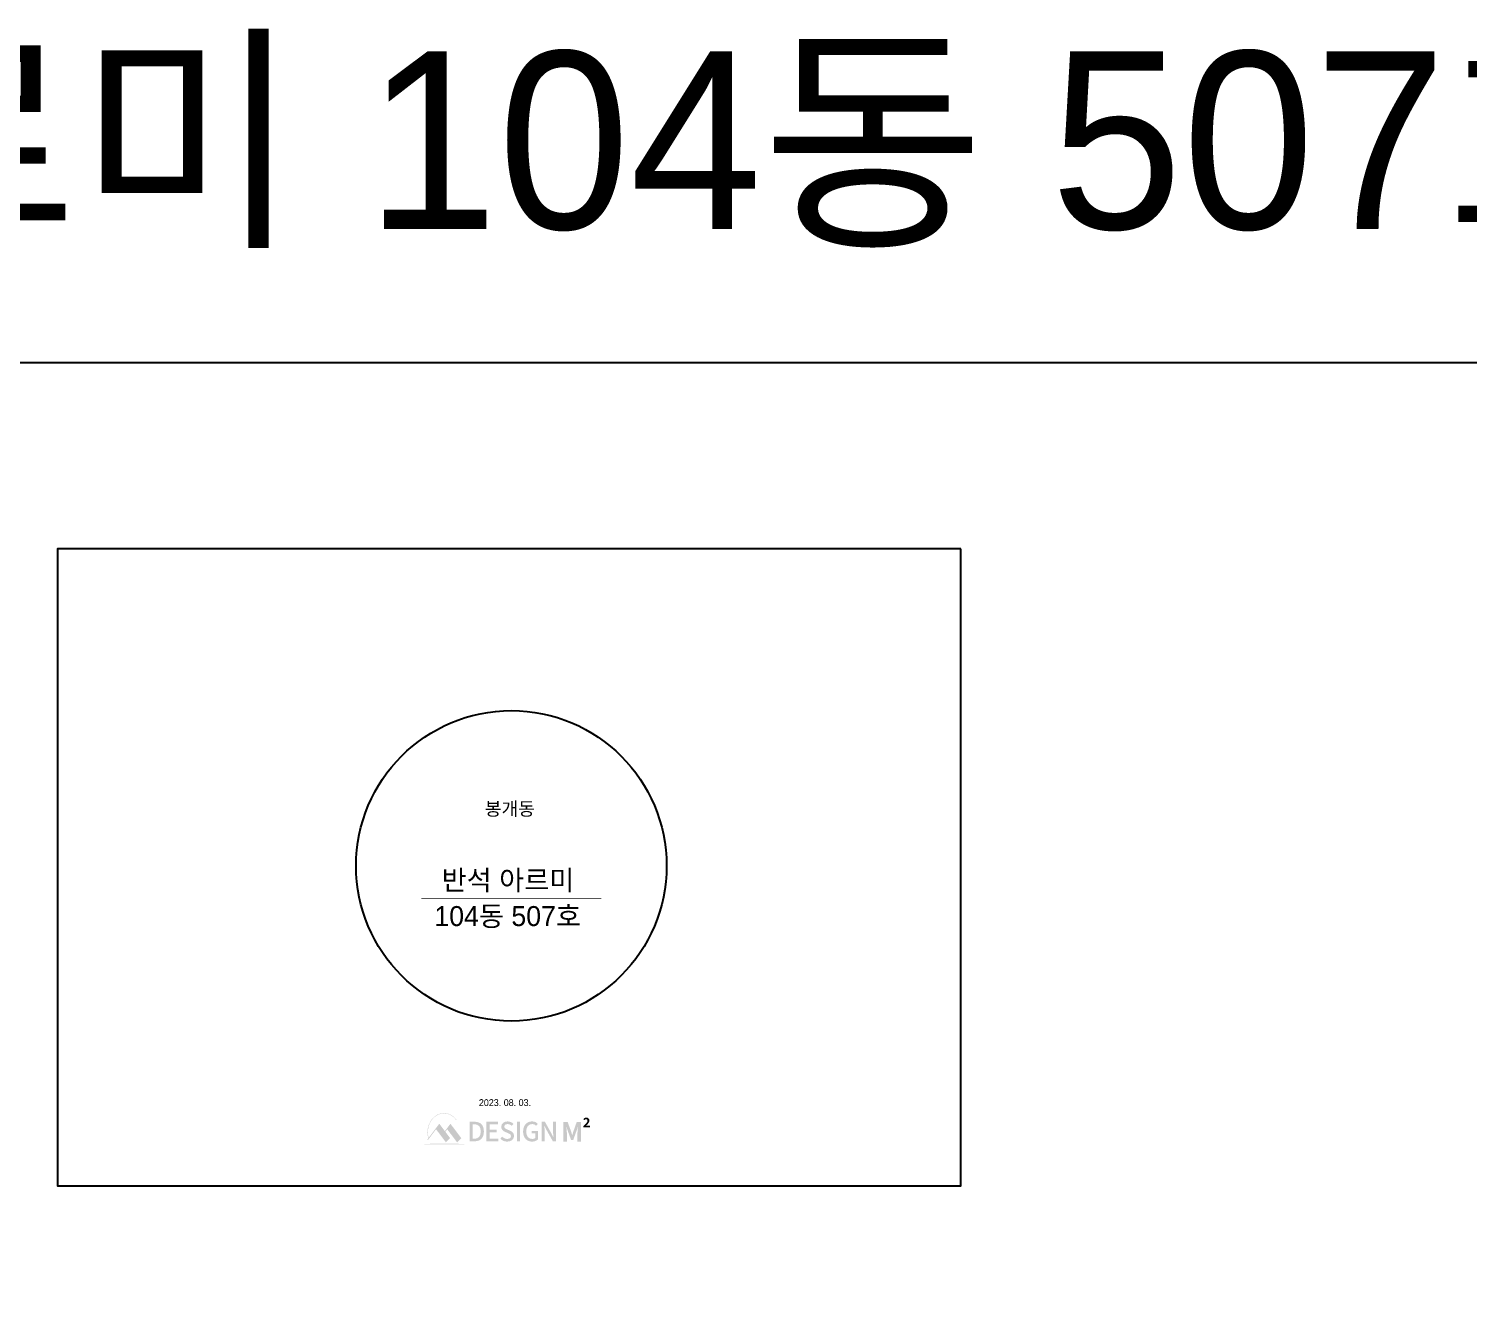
# Model space of a CAD drawing. Header units: millimetres. Extents: x 0 to 400063, y 963 to 238763.
# Drawn here: x 64882 to 129773, y 181929 to 238763 of the extents above; entities that cross this region are included whole.
import ezdxf
from ezdxf.enums import TextEntityAlignment as Align

# ---------------------------------------------------------------- set-up
doc = ezdxf.new("R2010")
doc.units = ezdxf.units.MM
doc.header["$LTSCALE"] = 40
doc.layers.get('Defpoints').update_dxf_attribs({"color": 249})
for name, color, linetype in [('3TXT', 3, 'Continuous'), ('DIMTEXT', 3, 'Continuous'), ('DWG', 7, 'Continuous'), ('FORTXT', 6, 'Continuous'), ('★FORM', 7, 'Continuous')]:
    doc.layers.add(name, color=color, linetype=linetype)
doc.styles.add('HANA-TEXT', font='stylu.ttf')
doc.styles.add('마감재', font='stylu.ttf')
doc.styles.add('울릉도', font='HYWULM.TTF')

msp = doc.modelspace()

# ---------------------------------------------------------------- hatches: boundary and pattern name
at = {"layer": 'DWG'}
h = msp.add_hatch(color=8, dxfattribs=at)
h.dxf.hatch_style = 2
edge = h.paths.add_edge_path()
edge.add_spline(control_points=[(82856.6, 188674), (82856.6, 188674), (82874.2, 188660), (82874.2, 188660), (82875.5, 188659.1), (82877.1, 188658.6), (82878.6, 188658.8), (82880.2, 188659), (82881.7, 188659.9), (82882.6, 188661.1), (82882.6, 188661.1), (83242.5, 189140.4), (83242.5, 189140.4), (83242.5, 189140.4), (83682.6, 188559.1), (83682.6, 188559.1), (83683.6, 188557.7), (83685.2, 188556.8), (83686.9, 188556.7), (83687, 188556.7), (83687.2, 188556.7), (83687.3, 188556.7), (83688.9, 188556.7), (83690.4, 188557.3), (83691.5, 188558.5), (83691.5, 188558.5), (83871.4, 188739), (83871.4, 188739), (83873.5, 188741.1), (83873.7, 188744.4), (83871.9, 188746.8), (83871.9, 188746.8), (83660.2, 189027.6), (83660.2, 189027.6), (83660.2, 189027.6), (83744.9, 189140.4), (83744.9, 189140.4), (83744.9, 189140.4), (84185.1, 188559.1), (84185.1, 188559.1), (84186.1, 188557.7), (84187.7, 188556.8), (84189.4, 188556.7), (84189.5, 188556.7), (84189.6, 188556.7), (84189.8, 188556.7), (84191.3, 188556.7), (84192.8, 188557.3), (84193.9, 188558.5), (84193.9, 188558.5), (84373.8, 188739), (84373.8, 188739), (84375.9, 188741.1), (84376.1, 188744.4), (84374.4, 188746.8), (84374.4, 188746.8), (83894.3, 189383.6), (83894.3, 189383.6), (83893.2, 189385.1), (83891.4, 189386), (83889.6, 189386), (83889.6, 189386), (83889.6, 189386), (83889.6, 189386), (83887.7, 189386), (83886, 189385.1), (83884.8, 189383.6), (83884.8, 189383.6), (83638.8, 189056), (83638.8, 189056), (83638.8, 189056), (83391.8, 189383.6), (83391.8, 189383.6), (83390.7, 189385.1), (83389, 189386), (83387.1, 189386), (83387.1, 189386), (83387.1, 189386), (83387.1, 189386), (83385.3, 189386), (83383.5, 189385.1), (83382.4, 189383.6), (83382.4, 189383.6), (82906.6, 188750.1), (82906.6, 188750.1), (82884.3, 188832.7), (82872.9, 188918.8), (82872.9, 189006.3), (82872.9, 189474.5), (83197.7, 189855.4), (83596.9, 189855.4), (83812.7, 189855.4), (84015.7, 189743.6), (84153.8, 189548.7), (84154.8, 189547.4), (84156.6, 189547.1), (84157.9, 189548), (84157.9, 189548), (84167.7, 189554.5), (84167.7, 189554.5), (84168.3, 189554.9), (84168.8, 189555.6), (84168.9, 189556.3), (84169.1, 189557.1), (84168.9, 189557.9), (84168.5, 189558.5), (84027, 189758.1), (83818.6, 189872.6), (83596.9, 189872.6), (83187.9, 189872.6), (82855.2, 189484), (82855.2, 189006.3), (82855.2, 188912.5), (82867.9, 188820.2), (82893.1, 188732.1), (82893.1, 188732.1), (82855.6, 188682.1), (82855.6, 188682.1), (82853.7, 188679.6), (82854.1, 188675.9), (82856.6, 188674)], knot_values=[0, 0, 0, 0, 1, 1, 1, 2, 2, 2, 3, 3, 3, 4, 4, 4, 5, 5, 5, 6, 6, 6, 7, 7, 7, 8, 8, 8, 9, 9, 9, 10, 10, 10, 11, 11, 11, 12, 12, 12, 13, 13, 13, 14, 14, 14, 15, 15, 15, 16, 16, 16, 17, 17, 17, 18, 18, 18, 19, 19, 19, 20, 20, 20, 21, 21, 21, 22, 22, 22, 23, 23, 23, 24, 24, 24, 25, 25, 25, 26, 26, 26, 27, 27, 27, 28, 28, 28, 29, 29, 29, 30, 30, 30, 31, 31, 31, 32, 32, 32, 33, 33, 33, 34, 34, 34, 35, 35, 35, 36, 36, 36, 37, 37, 37, 38, 38, 38, 39, 39, 39, 40, 40, 40, 40], degree=3, periodic=0)
h = msp.add_hatch(color=8, dxfattribs=at)
h.dxf.hatch_style = 2
edge = h.paths.add_edge_path()
edge.add_spline(control_points=[(86141.2, 188713.6), (86141.2, 188713.6), (86221.6, 188809.1), (86221.6, 188809.1), (86284.2, 188745.8), (86369.4, 188705.2), (86453.3, 188705.2), (86558.5, 188705.2), (86617.6, 188755.4), (86617.6, 188829.4), (86617.6, 188909.4), (86558.5, 188934.5), (86478.1, 188970.3), (86478.1, 188970.3), (86357.5, 189022.9), (86357.5, 189022.9), (86273.6, 189058.7), (86180.2, 189125.6), (86180.2, 189253.3), (86180.2, 189391.8), (86300.8, 189495.7), (86466.3, 189495.7), (86568, 189495.7), (86663.7, 189452.7), (86729.9, 189384.7), (86729.9, 189384.7), (86657.8, 189296.3), (86657.8, 189296.3), (86603.4, 189345.3), (86543.1, 189375.1), (86466.3, 189375.1), (86377.6, 189375.1), (86319.7, 189332.1), (86319.7, 189262.9), (86319.7, 189186.5), (86389.5, 189157.8), (86460.4, 189129.1), (86460.4, 189129.1), (86579.8, 189077.8), (86579.8, 189077.8), (86682.6, 189033.6), (86757.1, 188969.1), (86757.1, 188840.2), (86757.1, 188699.3), (86641.3, 188584.6), (86450.9, 188584.6), (86331.5, 188584.6), (86220.4, 188632.4), (86141.2, 188713.6)], knot_values=[0, 0, 0, 0, 1, 1, 1, 2, 2, 2, 3, 3, 3, 4, 4, 4, 5, 5, 5, 6, 6, 6, 7, 7, 7, 8, 8, 8, 9, 9, 9, 10, 10, 10, 11, 11, 11, 12, 12, 12, 13, 13, 13, 14, 14, 14, 15, 15, 15, 16, 16, 16, 16], degree=3, periodic=0)
h = msp.add_hatch(color=8, dxfattribs=at)
h.dxf.hatch_style = 2
edge = h.paths.add_edge_path()
edge.add_spline(control_points=[(87165, 189037.2), (87165, 189323.8), (87340, 189495.7), (87570.5, 189495.7), (87693.4, 189495.7), (87776.2, 189440.8), (87829.4, 189384.7), (87829.4, 189384.7), (87756.1, 189296.3), (87756.1, 189296.3), (87712.4, 189340.5), (87659.2, 189375.1), (87575.2, 189375.1), (87413.3, 189375.1), (87305.7, 189248.6), (87305.7, 189042), (87305.7, 188833), (87401.5, 188705.2), (87581.1, 188705.2), (87634.3, 188705.2), (87687.5, 188720.8), (87718.3, 188748.2), (87718.3, 188748.2), (87718.3, 188954.8), (87718.3, 188954.8), (87718.3, 188954.8), (87545.7, 188954.8), (87545.7, 188954.8), (87545.7, 188954.8), (87545.7, 189068.2), (87545.7, 189068.2), (87545.7, 189068.2), (87842.4, 189068.2), (87842.4, 189068.2), (87842.4, 189068.2), (87842.4, 188687.3), (87842.4, 188687.3), (87784.5, 188628.8), (87686.4, 188584.6), (87567, 188584.6), (87335.2, 188584.6), (87165, 188749.4), (87165, 189037.2)], knot_values=[0, 0, 0, 0, 1, 1, 1, 2, 2, 2, 3, 3, 3, 4, 4, 4, 5, 5, 5, 6, 6, 6, 7, 7, 7, 8, 8, 8, 9, 9, 9, 10, 10, 10, 11, 11, 11, 12, 12, 12, 13, 13, 13, 14, 14, 14, 14], degree=3, periodic=0)
h = msp.add_hatch(color=8, dxfattribs=at)
h.dxf.hatch_style = 2
edge = h.paths.add_edge_path()
edge.add_spline(control_points=[(89879.7, 189276.2), (89994.4, 189386.6), (90069.9, 189462.2), (90069.9, 189526.4), (90069.9, 189570.3), (90046.1, 189596.7), (90003.9, 189596.7), (89971.8, 189596.7), (89945.7, 189575), (89923.1, 189550.4), (89923.1, 189550.4), (89875.6, 189598.5), (89875.6, 189598.5), (89916, 189642.3), (89955.2, 189666.3), (90015.2, 189666.3), (90098.4, 189666.3), (90153.7, 189612.9), (90153.7, 189531.2), (90153.7, 189455.6), (90084.8, 189377.6), (90006.3, 189294.8), (90028.3, 189297.2), (90057.4, 189299.6), (90078.2, 189299.6), (90078.2, 189299.6), (90174.5, 189299.6), (90174.5, 189299.6), (90174.5, 189299.6), (90174.5, 189225.1), (90174.5, 189225.1), (90174.5, 189225.1), (89879.7, 189225.1), (89879.7, 189225.1), (89879.7, 189225.1), (89879.7, 189276.2), (89879.7, 189276.2)], knot_values=[0, 0, 0, 0, 1, 1, 1, 2, 2, 2, 3, 3, 3, 4, 4, 4, 5, 5, 5, 6, 6, 6, 7, 7, 7, 8, 8, 8, 9, 9, 9, 10, 10, 10, 11, 11, 11, 12, 12, 12, 12], degree=3, periodic=0)
h = msp.add_hatch(color=8, dxfattribs=at)
h.dxf.hatch_style = 2
edge = h.paths.add_edge_path()
edge.add_spline(control_points=[(84752.8, 189480.2), (84752.8, 189480.2), (84978.6, 189480.2), (84978.6, 189480.2), (85245.8, 189480.2), (85398.3, 189329.7), (85398.3, 189043.2), (85398.3, 188757.8), (85245.8, 188600.2), (84985.7, 188600.2), (84985.7, 188600.2), (84752.8, 188600.2), (84752.8, 188600.2), (84752.8, 188600.2), (84752.8, 189480.2), (84752.8, 189480.2)], knot_values=[0, 0, 0, 0, 1, 1, 1, 2, 2, 2, 3, 3, 3, 4, 4, 4, 5, 5, 5, 5], degree=3, periodic=0)
edge = h.paths.add_edge_path()
edge.add_spline(control_points=[(84969.2, 188713.6), (85155.9, 188713.6), (85256.4, 188824.7), (85256.4, 189043.2), (85256.4, 189262.9), (85155.9, 189366.8), (84969.2, 189366.8), (84969.2, 189366.8), (84889.9, 189366.8), (84889.9, 189366.8), (84889.9, 189366.8), (84889.9, 188713.6), (84889.9, 188713.6), (84889.9, 188713.6), (84969.2, 188713.6), (84969.2, 188713.6)], knot_values=[0, 0, 0, 0, 1, 1, 1, 2, 2, 2, 3, 3, 3, 4, 4, 4, 5, 5, 5, 5], degree=3, periodic=0)
h = msp.add_hatch(color=8, dxfattribs=at)
h.dxf.hatch_style = 2
h.paths.add_polyline_path([(85515.1, 189480.2), (86029.3, 189480.2), (86029.3, 189363.2), (85652.2, 189363.2), (85652.2, 189118.4), (85971.4, 189118.4), (85971.4, 189001.4), (85652.2, 189001.4), (85652.2, 188717.2), (86042.3, 188717.2), (86042.3, 188600.2), (85515.1, 188600.2)])
h = msp.add_hatch(color=8, dxfattribs=at)
h.dxf.hatch_style = 2
h.paths.add_polyline_path([(86892.5, 189480.2), (87029.6, 189480.2), (87029.6, 188600.2), (86892.5, 188600.2)])
h = msp.add_hatch(color=8, dxfattribs=at)
h.dxf.hatch_style = 2
edge = h.paths.add_edge_path()
edge.add_spline(control_points=[(88008, 189480.2), (88008, 189480.2), (88148.6, 189480.2), (88148.6, 189480.2), (88148.6, 189480.2), (88437.1, 188963.2), (88437.1, 188963.2), (88437.1, 188963.2), (88528.1, 188776.9), (88528.1, 188776.9), (88528.1, 188776.9), (88534, 188776.9), (88534, 188776.9), (88526.9, 188867.6), (88516.3, 188973.9), (88516.3, 189069.4), (88516.3, 189069.4), (88516.3, 189480.2), (88516.3, 189480.2), (88516.3, 189480.2), (88646.3, 189480.2), (88646.3, 189480.2), (88646.3, 189480.2), (88646.3, 188600.2), (88646.3, 188600.2), (88646.3, 188600.2), (88505.6, 188600.2), (88505.6, 188600.2), (88505.6, 188600.2), (88217.2, 189118.4), (88217.2, 189118.4), (88217.2, 189118.4), (88126.2, 189302.3), (88126.2, 189302.3), (88126.2, 189302.3), (88120.2, 189302.3), (88120.2, 189302.3), (88127.3, 189211.5), (88138, 189110), (88138, 189014.5), (88138, 189014.5), (88138, 188600.2), (88138, 188600.2), (88138, 188600.2), (88008, 188600.2), (88008, 188600.2), (88008, 188600.2), (88008, 189480.2), (88008, 189480.2)], knot_values=[0, 0, 0, 0, 1, 1, 1, 2, 2, 2, 3, 3, 3, 4, 4, 4, 5, 5, 5, 6, 6, 6, 7, 7, 7, 8, 8, 8, 9, 9, 9, 10, 10, 10, 11, 11, 11, 12, 12, 12, 13, 13, 13, 14, 14, 14, 15, 15, 15, 16, 16, 16, 16], degree=3, periodic=0)
h = msp.add_hatch(color=8, dxfattribs=at)
h.dxf.hatch_style = 2
edge = h.paths.add_edge_path()
edge.add_spline(control_points=[(88981.7, 189469.5), (88981.7, 189469.5), (89175.6, 189469.5), (89175.6, 189469.5), (89175.6, 189469.5), (89324.5, 189055.1), (89324.5, 189055.1), (89343.4, 189000.2), (89360, 188941.7), (89377.7, 188885.5), (89377.7, 188885.5), (89383.6, 188885.5), (89383.6, 188885.5), (89402.5, 188941.7), (89417.9, 189000.2), (89436.8, 189055.1), (89436.8, 189055.1), (89582.2, 189469.5), (89582.2, 189469.5), (89582.2, 189469.5), (89776.1, 189469.5), (89776.1, 189469.5), (89776.1, 189469.5), (89776.1, 188584.6), (89776.1, 188584.6), (89776.1, 188584.6), (89616.5, 188584.6), (89616.5, 188584.6), (89616.5, 188584.6), (89616.5, 188953.6), (89616.5, 188953.6), (89616.5, 189037.2), (89629.5, 189160.2), (89639, 189243.8), (89639, 189243.8), (89633.1, 189243.8), (89633.1, 189243.8), (89633.1, 189243.8), (89562.1, 189036), (89562.1, 189036), (89562.1, 189036), (89427.4, 188664.6), (89427.4, 188664.6), (89427.4, 188664.6), (89326.9, 188664.6), (89326.9, 188664.6), (89326.9, 188664.6), (89190.9, 189036), (89190.9, 189036), (89190.9, 189036), (89121.2, 189243.8), (89121.2, 189243.8), (89121.2, 189243.8), (89116.5, 189243.8), (89116.5, 189243.8), (89124.7, 189160.2), (89138.9, 189037.2), (89138.9, 188953.6), (89138.9, 188953.6), (89138.9, 188584.6), (89138.9, 188584.6), (89138.9, 188584.6), (88981.7, 188584.6), (88981.7, 188584.6), (88981.7, 188584.6), (88981.7, 189469.5), (88981.7, 189469.5)], knot_values=[0, 0, 0, 0, 1, 1, 1, 2, 2, 2, 3, 3, 3, 4, 4, 4, 5, 5, 5, 6, 6, 6, 7, 7, 7, 8, 8, 8, 9, 9, 9, 10, 10, 10, 11, 11, 11, 12, 12, 12, 13, 13, 13, 14, 14, 14, 15, 15, 15, 16, 16, 16, 17, 17, 17, 18, 18, 18, 19, 19, 19, 20, 20, 20, 21, 21, 21, 22, 22, 22, 22], degree=3, periodic=0)
h = msp.add_hatch(color=8, dxfattribs=at)
h.dxf.hatch_style = 2
edge = h.paths.add_edge_path()
edge.add_spline(control_points=[(83615, 188496.7), (83157.4, 188496.7), (82709.6, 188474), (82709.6, 188474), (82709.6, 188474), (82709.6, 188462.2), (82709.6, 188462.2), (82709.6, 188462.2), (84520.4, 188462.2), (84520.4, 188462.2), (84520.4, 188462.2), (84520.4, 188474), (84520.4, 188474), (84520.4, 188474), (84072.6, 188496.7), (83615, 188496.7)], knot_values=[0, 0, 0, 0, 1, 1, 1, 2, 2, 2, 3, 3, 3, 4, 4, 4, 5, 5, 5, 5], degree=3, periodic=0)

# ---------------------------------------------------------------- linework, layer by layer
at = {"const_width": 20}
msp.add_lwpolyline([(82571.9, 199553.6), (90696.3, 199553.6)], dxfattribs=at)
at = {"layer": 'Defpoints', "color": 251}
msp.add_lwpolyline([(106896.7, 215309.5), (66179.3, 215309.5), (66179.3, 186588.3), (106896.7, 186588.3)], close=True, dxfattribs=at)
at = {"layer": 'DIMTEXT'}
msp.add_circle((86636.1, 201018.1), 7000, dxfattribs=at)
at = {"layer": '★FORM'}
msp.add_lwpolyline([(47908.6, 223713.3), (335029.2, 223713.3), (335029.2, 179163.3), (47908.6, 179163.3)], close=True, dxfattribs=at)

# ---------------------------------------------------------------- texts
at = {"insert": (85171.9, 190497.1), "char_height": 308.037, "attachment_point": 1, "style": '울릉도'}
msp.add_mtext_dynamic_manual_height_columns('2023. 08. 03.', width=40321.289, gutter_width=8502.7, heights=[0], dxfattribs=at)
at = {"layer": '3TXT', "linetype": 'Continuous', "style": 'HANA-TEXT'}
msp.add_text('봉개 반석아르미 104동 507호', height=8000, dxfattribs=at).set_placement((3862.1, 229738.6))
at = {"layer": 'FORTXT', "color": 9, "style": '마감재'}
for s, height, p in [('봉개동', 600, (86568.3, 203292.1)), ('반석 아르미', 900, (86484.3, 199925.5)), ('104동 507호', 900, (86470, 198304.6))]:
    msp.add_text(s, height=height, dxfattribs=at).set_placement(p, align=Align.CENTER)

doc.saveas('drawing.dxf')
